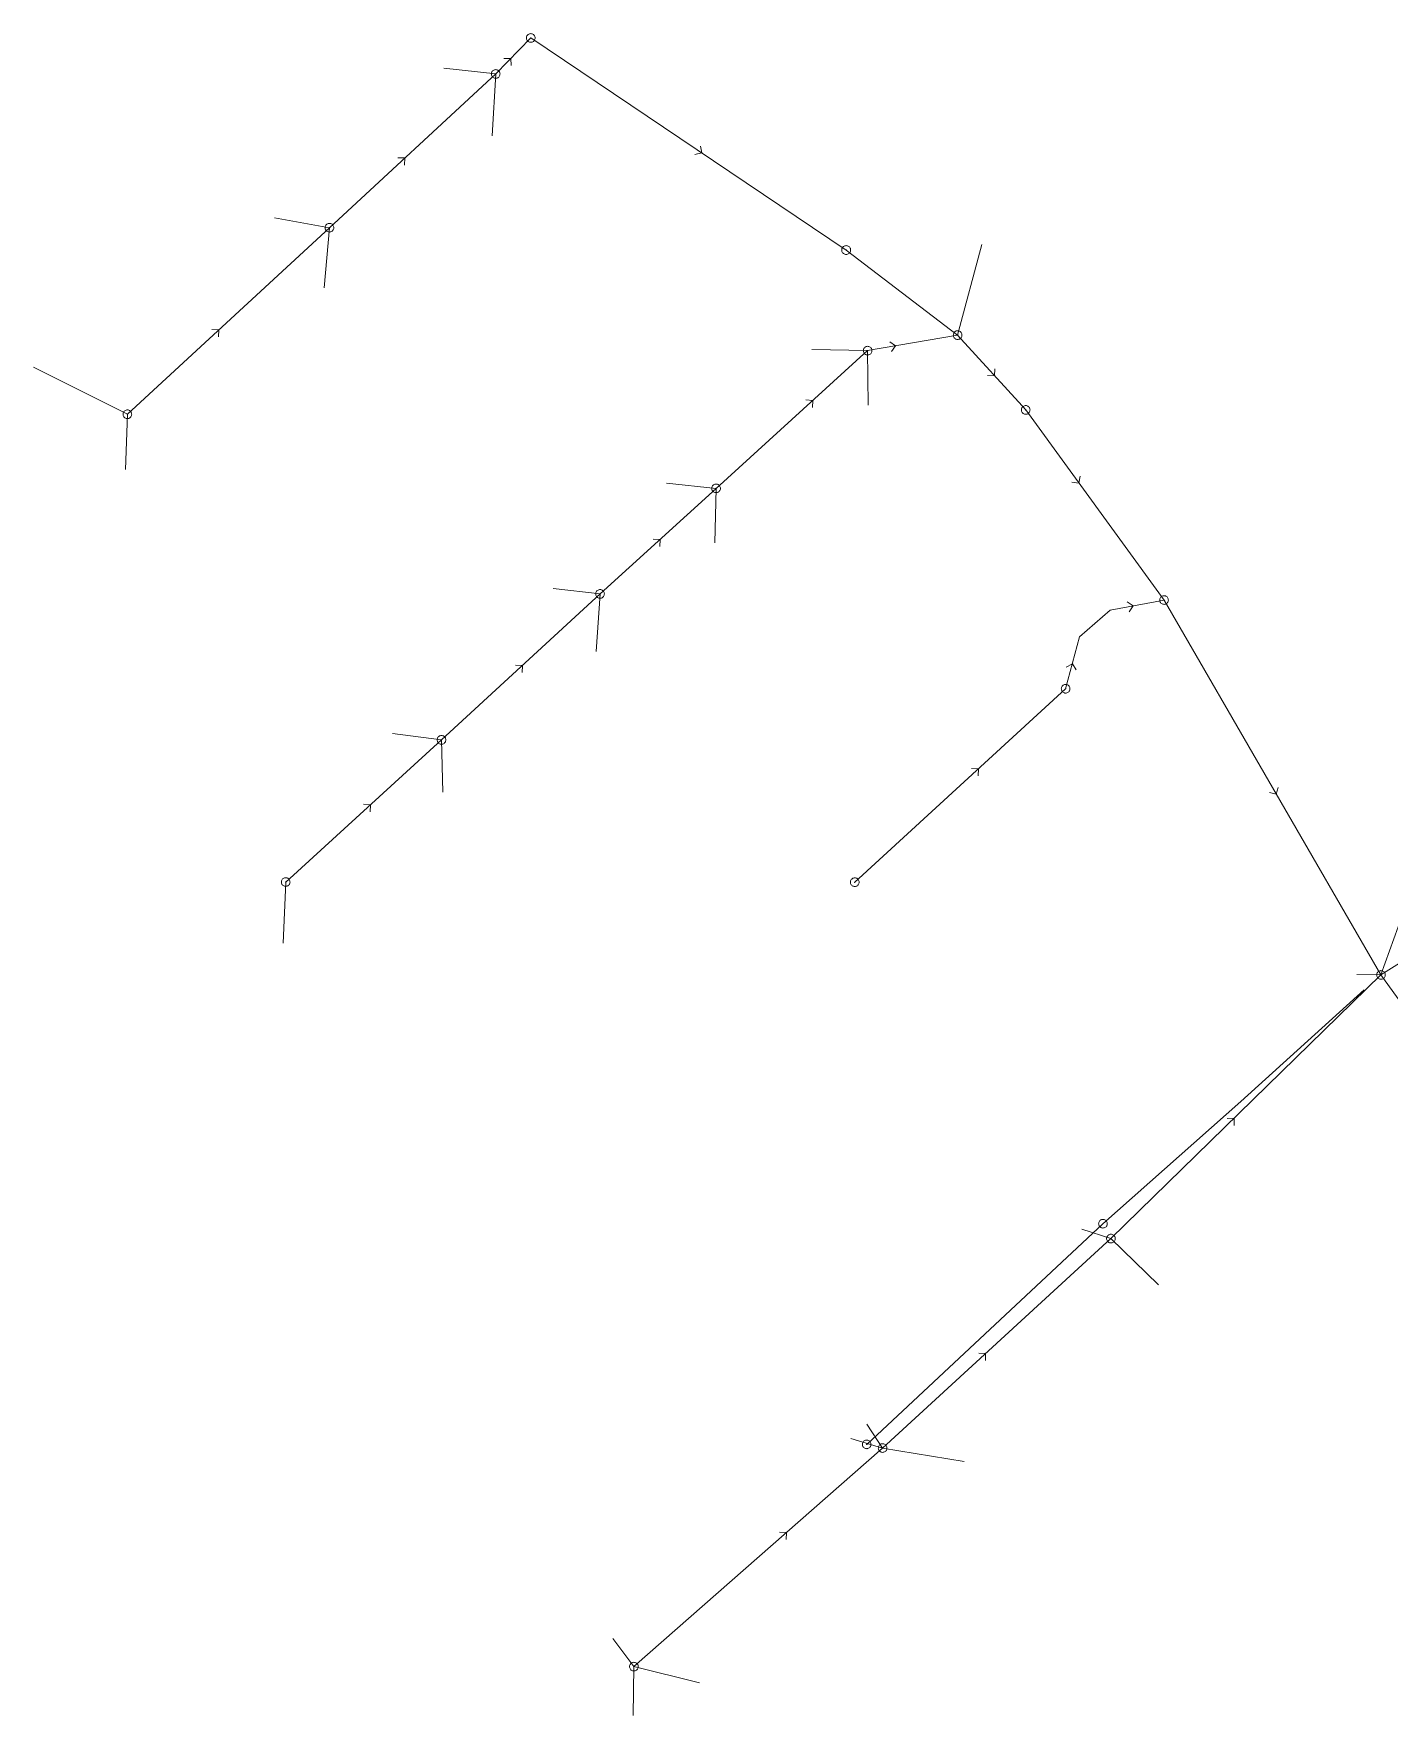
# Model space of a CAD drawing. Header units: metres. Extents: x 25504150 to 25508618, y 6694193 to 6702753.
# Drawn here: x 25504556.1 to 25504700.1, y 6697512.2 to 6697690.6 of the extents above; entities that cross this region are included whole.
import ezdxf

# ---------------------------------------------------------------- set-up
doc = ezdxf.new("R2010")
doc.units = ezdxf.units.M
for name, pattern in [('Sewer_node', [0]), ('Viemariputket', [0]), ('Viemarivarusteet', [0])]:
    doc.linetypes.add(name, pattern=pattern)
for name, color, linetype, lineweight in [('Sewer_node', 7, 'Sewer_node', 0), ('Viemariputket', 7, 'Viemariputket', 0), ('Viemarivarusteet', 7, 'Viemarivarusteet', 0)]:
    doc.layers.add(name, color=color, linetype=linetype, lineweight=lineweight)

msp = doc.modelspace()

# ---------------------------------------------------------------- linework, layer by layer
at = {"layer": 'Sewer_node', "color": 46, "linetype": 'Continuous', "true_color": 0x7f5f00, "flags": 128}
for points, elevation in [([(25504609.38, 6697690.13), (25504609.37, 6697690.2), (25504609.36, 6697690.27), (25504609.33, 6697690.34), (25504609.29, 6697690.4), (25504609.25, 6697690.46), (25504609.19, 6697690.5), (25504609.13, 6697690.54), (25504609.06, 6697690.57), (25504608.99, 6697690.58), (25504608.92, 6697690.59), (25504608.85, 6697690.58), (25504608.78, 6697690.57), (25504608.71, 6697690.54), (25504608.65, 6697690.5), (25504608.59, 6697690.46), (25504608.55, 6697690.4), (25504608.51, 6697690.34), (25504608.48, 6697690.27), (25504608.47, 6697690.2), (25504608.46, 6697690.13), (25504608.47, 6697690.06), (25504608.48, 6697689.99), (25504608.51, 6697689.92), (25504608.55, 6697689.86), (25504608.59, 6697689.8), (25504608.65, 6697689.76), (25504608.71, 6697689.72), (25504608.78, 6697689.69), (25504608.85, 6697689.68), (25504608.92, 6697689.67), (25504608.99, 6697689.68), (25504609.06, 6697689.69), (25504609.13, 6697689.72), (25504609.19, 6697689.76), (25504609.25, 6697689.8), (25504609.29, 6697689.86), (25504609.33, 6697689.92), (25504609.36, 6697689.99), (25504609.37, 6697690.06)], 42.06), ([(25504605.66, 6697686.31), (25504605.65, 6697686.38), (25504605.64, 6697686.45), (25504605.61, 6697686.52), (25504605.57, 6697686.58), (25504605.53, 6697686.64), (25504605.47, 6697686.68), (25504605.41, 6697686.72), (25504605.34, 6697686.75), (25504605.27, 6697686.76), (25504605.2, 6697686.77), (25504605.13, 6697686.76), (25504605.06, 6697686.75), (25504604.99, 6697686.72), (25504604.93, 6697686.68), (25504604.87, 6697686.64), (25504604.83, 6697686.58), (25504604.79, 6697686.52), (25504604.76, 6697686.45), (25504604.75, 6697686.38), (25504604.74, 6697686.31), (25504604.75, 6697686.24), (25504604.76, 6697686.17), (25504604.79, 6697686.1), (25504604.83, 6697686.04), (25504604.87, 6697685.98), (25504604.93, 6697685.94), (25504604.99, 6697685.9), (25504605.06, 6697685.87), (25504605.13, 6697685.86), (25504605.2, 6697685.85), (25504605.27, 6697685.86), (25504605.34, 6697685.87), (25504605.41, 6697685.9), (25504605.47, 6697685.94), (25504605.53, 6697685.98), (25504605.57, 6697686.04), (25504605.61, 6697686.1), (25504605.64, 6697686.17), (25504605.65, 6697686.24)], 42.03), ([(25504588.01, 6697670), (25504588, 6697670.07), (25504587.99, 6697670.14), (25504587.96, 6697670.21), (25504587.92, 6697670.27), (25504587.88, 6697670.33), (25504587.82, 6697670.37), (25504587.76, 6697670.41), (25504587.69, 6697670.44), (25504587.62, 6697670.45), (25504587.55, 6697670.46), (25504587.48, 6697670.45), (25504587.41, 6697670.44), (25504587.34, 6697670.41), (25504587.28, 6697670.37), (25504587.22, 6697670.33), (25504587.18, 6697670.27), (25504587.14, 6697670.21), (25504587.11, 6697670.14), (25504587.1, 6697670.07), (25504587.09, 6697670), (25504587.1, 6697669.93), (25504587.11, 6697669.86), (25504587.14, 6697669.79), (25504587.18, 6697669.73), (25504587.22, 6697669.67), (25504587.28, 6697669.63), (25504587.34, 6697669.59), (25504587.41, 6697669.56), (25504587.48, 6697669.55), (25504587.55, 6697669.54), (25504587.62, 6697669.55), (25504587.69, 6697669.56), (25504587.76, 6697669.59), (25504587.82, 6697669.63), (25504587.88, 6697669.67), (25504587.92, 6697669.73), (25504587.96, 6697669.79), (25504587.99, 6697669.86), (25504588, 6697669.93)], 42.04), ([(25504642.87, 6697667.63), (25504642.86, 6697667.7), (25504642.85, 6697667.78), (25504642.82, 6697667.84), (25504642.78, 6697667.91), (25504642.73, 6697667.96), (25504642.68, 6697668.01), (25504642.61, 6697668.05), (25504642.55, 6697668.08), (25504642.47, 6697668.09), (25504642.4, 6697668.1), (25504642.33, 6697668.09), (25504642.25, 6697668.08), (25504642.19, 6697668.05), (25504642.12, 6697668.01), (25504642.07, 6697667.96), (25504642.02, 6697667.91), (25504641.98, 6697667.84), (25504641.95, 6697667.78), (25504641.94, 6697667.7), (25504641.93, 6697667.63), (25504641.94, 6697667.56), (25504641.95, 6697667.48), (25504641.98, 6697667.42), (25504642.02, 6697667.35), (25504642.07, 6697667.3), (25504642.12, 6697667.25), (25504642.19, 6697667.21), (25504642.25, 6697667.18), (25504642.33, 6697667.17), (25504642.4, 6697667.16), (25504642.47, 6697667.17), (25504642.55, 6697667.18), (25504642.61, 6697667.21), (25504642.68, 6697667.25), (25504642.73, 6697667.3), (25504642.78, 6697667.35), (25504642.82, 6697667.42), (25504642.85, 6697667.48), (25504642.86, 6697667.56)], 41.93), ([(25504645.13, 6697656.96), (25504645.12, 6697657.03), (25504645.11, 6697657.1), (25504645.08, 6697657.17), (25504645.04, 6697657.23), (25504645, 6697657.29), (25504644.94, 6697657.33), (25504644.88, 6697657.37), (25504644.81, 6697657.4), (25504644.74, 6697657.41), (25504644.67, 6697657.42), (25504644.6, 6697657.41), (25504644.53, 6697657.4), (25504644.46, 6697657.37), (25504644.4, 6697657.33), (25504644.34, 6697657.29), (25504644.3, 6697657.23), (25504644.26, 6697657.17), (25504644.23, 6697657.1), (25504644.22, 6697657.03), (25504644.21, 6697656.96), (25504644.22, 6697656.89), (25504644.23, 6697656.82), (25504644.26, 6697656.75), (25504644.3, 6697656.69), (25504644.34, 6697656.63), (25504644.4, 6697656.59), (25504644.46, 6697656.55), (25504644.53, 6697656.52), (25504644.6, 6697656.51), (25504644.67, 6697656.5), (25504644.74, 6697656.51), (25504644.81, 6697656.52), (25504644.88, 6697656.55), (25504644.94, 6697656.59), (25504645, 6697656.63), (25504645.04, 6697656.69), (25504645.08, 6697656.75), (25504645.11, 6697656.82), (25504645.12, 6697656.89)], 41.81), ([(25504654.68, 6697658.6), (25504654.67, 6697658.67), (25504654.66, 6697658.74), (25504654.63, 6697658.81), (25504654.59, 6697658.87), (25504654.55, 6697658.93), (25504654.49, 6697658.97), (25504654.43, 6697659.01), (25504654.36, 6697659.04), (25504654.29, 6697659.05), (25504654.22, 6697659.06), (25504654.15, 6697659.05), (25504654.08, 6697659.04), (25504654.01, 6697659.01), (25504653.95, 6697658.97), (25504653.89, 6697658.93), (25504653.85, 6697658.87), (25504653.81, 6697658.81), (25504653.78, 6697658.74), (25504653.77, 6697658.67), (25504653.76, 6697658.6), (25504653.77, 6697658.53), (25504653.78, 6697658.46), (25504653.81, 6697658.39), (25504653.85, 6697658.33), (25504653.89, 6697658.27), (25504653.95, 6697658.23), (25504654.01, 6697658.19), (25504654.08, 6697658.16), (25504654.15, 6697658.15), (25504654.22, 6697658.14), (25504654.29, 6697658.15), (25504654.36, 6697658.16), (25504654.43, 6697658.19), (25504654.49, 6697658.23), (25504654.55, 6697658.27), (25504654.59, 6697658.33), (25504654.63, 6697658.39), (25504654.66, 6697658.46), (25504654.67, 6697658.53)], 41.84), ([(25504566.56, 6697650.21), (25504566.55, 6697650.28), (25504566.54, 6697650.35), (25504566.51, 6697650.42), (25504566.47, 6697650.48), (25504566.43, 6697650.54), (25504566.37, 6697650.58), (25504566.31, 6697650.62), (25504566.24, 6697650.65), (25504566.17, 6697650.66), (25504566.1, 6697650.67), (25504566.03, 6697650.66), (25504565.96, 6697650.65), (25504565.89, 6697650.62), (25504565.83, 6697650.58), (25504565.77, 6697650.54), (25504565.73, 6697650.48), (25504565.69, 6697650.42), (25504565.66, 6697650.35), (25504565.65, 6697650.28), (25504565.64, 6697650.21), (25504565.65, 6697650.14), (25504565.66, 6697650.07), (25504565.69, 6697650), (25504565.73, 6697649.94), (25504565.77, 6697649.88), (25504565.83, 6697649.84), (25504565.89, 6697649.8), (25504565.96, 6697649.77), (25504566.03, 6697649.76), (25504566.1, 6697649.75), (25504566.17, 6697649.76), (25504566.24, 6697649.77), (25504566.31, 6697649.8), (25504566.37, 6697649.84), (25504566.43, 6697649.88), (25504566.47, 6697649.94), (25504566.51, 6697650), (25504566.54, 6697650.07), (25504566.55, 6697650.14)], 42.19), ([(25504661.91, 6697650.67), (25504661.9, 6697650.74), (25504661.89, 6697650.81), (25504661.86, 6697650.88), (25504661.82, 6697650.94), (25504661.78, 6697651), (25504661.72, 6697651.04), (25504661.66, 6697651.08), (25504661.59, 6697651.11), (25504661.52, 6697651.12), (25504661.45, 6697651.13), (25504661.38, 6697651.12), (25504661.31, 6697651.11), (25504661.24, 6697651.08), (25504661.18, 6697651.04), (25504661.12, 6697651), (25504661.08, 6697650.94), (25504661.04, 6697650.88), (25504661.01, 6697650.81), (25504661, 6697650.74), (25504660.99, 6697650.67), (25504661, 6697650.6), (25504661.01, 6697650.53), (25504661.04, 6697650.46), (25504661.08, 6697650.4), (25504661.12, 6697650.34), (25504661.18, 6697650.3), (25504661.24, 6697650.26), (25504661.31, 6697650.23), (25504661.38, 6697650.22), (25504661.45, 6697650.21), (25504661.52, 6697650.22), (25504661.59, 6697650.23), (25504661.66, 6697650.26), (25504661.72, 6697650.3), (25504661.78, 6697650.34), (25504661.82, 6697650.4), (25504661.86, 6697650.46), (25504661.89, 6697650.53), (25504661.9, 6697650.6)], 41.71), ([(25504629.05, 6697642.34), (25504629.04, 6697642.41), (25504629.03, 6697642.48), (25504629, 6697642.55), (25504628.96, 6697642.61), (25504628.92, 6697642.67), (25504628.86, 6697642.71), (25504628.8, 6697642.75), (25504628.73, 6697642.78), (25504628.66, 6697642.79), (25504628.59, 6697642.8), (25504628.52, 6697642.79), (25504628.45, 6697642.78), (25504628.38, 6697642.75), (25504628.32, 6697642.71), (25504628.26, 6697642.67), (25504628.22, 6697642.61), (25504628.18, 6697642.55), (25504628.15, 6697642.48), (25504628.14, 6697642.41), (25504628.13, 6697642.34), (25504628.14, 6697642.27), (25504628.15, 6697642.2), (25504628.18, 6697642.13), (25504628.22, 6697642.07), (25504628.26, 6697642.01), (25504628.32, 6697641.97), (25504628.38, 6697641.93), (25504628.45, 6697641.9), (25504628.52, 6697641.89), (25504628.59, 6697641.88), (25504628.66, 6697641.89), (25504628.73, 6697641.9), (25504628.8, 6697641.93), (25504628.86, 6697641.97), (25504628.92, 6697642.01), (25504628.96, 6697642.07), (25504629, 6697642.13), (25504629.03, 6697642.2), (25504629.04, 6697642.27)], 42.84), ([(25504616.73, 6697631.15), (25504616.72, 6697631.22), (25504616.71, 6697631.29), (25504616.68, 6697631.36), (25504616.64, 6697631.42), (25504616.6, 6697631.48), (25504616.54, 6697631.52), (25504616.48, 6697631.56), (25504616.41, 6697631.59), (25504616.34, 6697631.6), (25504616.27, 6697631.61), (25504616.2, 6697631.6), (25504616.13, 6697631.59), (25504616.06, 6697631.56), (25504616, 6697631.52), (25504615.94, 6697631.48), (25504615.9, 6697631.42), (25504615.86, 6697631.36), (25504615.83, 6697631.29), (25504615.82, 6697631.22), (25504615.81, 6697631.15), (25504615.82, 6697631.08), (25504615.83, 6697631.01), (25504615.86, 6697630.94), (25504615.9, 6697630.88), (25504615.94, 6697630.82), (25504616, 6697630.78), (25504616.06, 6697630.74), (25504616.13, 6697630.71), (25504616.2, 6697630.7), (25504616.27, 6697630.69), (25504616.34, 6697630.7), (25504616.41, 6697630.71), (25504616.48, 6697630.74), (25504616.54, 6697630.78), (25504616.6, 6697630.82), (25504616.64, 6697630.88), (25504616.68, 6697630.94), (25504616.71, 6697631.01), (25504616.72, 6697631.08)], 42.97), ([(25504676.59, 6697630.49), (25504676.58, 6697630.56), (25504676.57, 6697630.63), (25504676.54, 6697630.7), (25504676.5, 6697630.76), (25504676.46, 6697630.82), (25504676.4, 6697630.86), (25504676.34, 6697630.9), (25504676.27, 6697630.93), (25504676.2, 6697630.94), (25504676.13, 6697630.95), (25504676.06, 6697630.94), (25504675.99, 6697630.93), (25504675.92, 6697630.9), (25504675.86, 6697630.86), (25504675.8, 6697630.82), (25504675.76, 6697630.76), (25504675.72, 6697630.7), (25504675.69, 6697630.63), (25504675.68, 6697630.56), (25504675.67, 6697630.49), (25504675.68, 6697630.42), (25504675.69, 6697630.35), (25504675.72, 6697630.28), (25504675.76, 6697630.22), (25504675.8, 6697630.16), (25504675.86, 6697630.12), (25504675.92, 6697630.08), (25504675.99, 6697630.05), (25504676.06, 6697630.04), (25504676.13, 6697630.03), (25504676.2, 6697630.04), (25504676.27, 6697630.05), (25504676.34, 6697630.08), (25504676.4, 6697630.12), (25504676.46, 6697630.16), (25504676.5, 6697630.22), (25504676.54, 6697630.28), (25504676.57, 6697630.35), (25504676.58, 6697630.42)], 41.68), ([(25504666.15, 6697621.08), (25504666.14, 6697621.15), (25504666.13, 6697621.22), (25504666.1, 6697621.29), (25504666.06, 6697621.35), (25504666.02, 6697621.41), (25504665.96, 6697621.45), (25504665.9, 6697621.49), (25504665.83, 6697621.52), (25504665.76, 6697621.53), (25504665.69, 6697621.54), (25504665.62, 6697621.53), (25504665.55, 6697621.52), (25504665.48, 6697621.49), (25504665.42, 6697621.45), (25504665.36, 6697621.41), (25504665.32, 6697621.35), (25504665.28, 6697621.29), (25504665.25, 6697621.22), (25504665.24, 6697621.15), (25504665.23, 6697621.08), (25504665.24, 6697621.01), (25504665.25, 6697620.94), (25504665.28, 6697620.87), (25504665.32, 6697620.81), (25504665.36, 6697620.75), (25504665.42, 6697620.71), (25504665.48, 6697620.67), (25504665.55, 6697620.64), (25504665.62, 6697620.63), (25504665.69, 6697620.62), (25504665.76, 6697620.63), (25504665.83, 6697620.64), (25504665.9, 6697620.67), (25504665.96, 6697620.71), (25504666.02, 6697620.75), (25504666.06, 6697620.81), (25504666.1, 6697620.87), (25504666.13, 6697620.94), (25504666.14, 6697621.01)], 41.38), ([(25504599.9, 6697615.66), (25504599.89, 6697615.73), (25504599.88, 6697615.8), (25504599.85, 6697615.87), (25504599.81, 6697615.93), (25504599.77, 6697615.99), (25504599.71, 6697616.03), (25504599.65, 6697616.07), (25504599.58, 6697616.1), (25504599.51, 6697616.11), (25504599.44, 6697616.12), (25504599.37, 6697616.11), (25504599.3, 6697616.1), (25504599.23, 6697616.07), (25504599.17, 6697616.03), (25504599.11, 6697615.99), (25504599.07, 6697615.93), (25504599.03, 6697615.87), (25504599, 6697615.8), (25504598.99, 6697615.73), (25504598.98, 6697615.66), (25504598.99, 6697615.59), (25504599, 6697615.52), (25504599.03, 6697615.45), (25504599.07, 6697615.39), (25504599.11, 6697615.33), (25504599.17, 6697615.29), (25504599.23, 6697615.25), (25504599.3, 6697615.22), (25504599.37, 6697615.21), (25504599.44, 6697615.2), (25504599.51, 6697615.21), (25504599.58, 6697615.22), (25504599.65, 6697615.25), (25504599.71, 6697615.29), (25504599.77, 6697615.33), (25504599.81, 6697615.39), (25504599.85, 6697615.45), (25504599.88, 6697615.52), (25504599.89, 6697615.59)], 42.09), ([(25504583.37, 6697600.57), (25504583.36, 6697600.64), (25504583.35, 6697600.71), (25504583.32, 6697600.78), (25504583.28, 6697600.84), (25504583.24, 6697600.9), (25504583.18, 6697600.94), (25504583.12, 6697600.98), (25504583.05, 6697601.01), (25504582.98, 6697601.02), (25504582.91, 6697601.03), (25504582.84, 6697601.02), (25504582.77, 6697601.01), (25504582.7, 6697600.98), (25504582.64, 6697600.94), (25504582.58, 6697600.9), (25504582.54, 6697600.84), (25504582.5, 6697600.78), (25504582.47, 6697600.71), (25504582.46, 6697600.64), (25504582.45, 6697600.57), (25504582.46, 6697600.5), (25504582.47, 6697600.43), (25504582.5, 6697600.36), (25504582.54, 6697600.3), (25504582.58, 6697600.24), (25504582.64, 6697600.2), (25504582.7, 6697600.16), (25504582.77, 6697600.13), (25504582.84, 6697600.12), (25504582.91, 6697600.11), (25504582.98, 6697600.12), (25504583.05, 6697600.13), (25504583.12, 6697600.16), (25504583.18, 6697600.2), (25504583.24, 6697600.24), (25504583.28, 6697600.3), (25504583.32, 6697600.36), (25504583.35, 6697600.43), (25504583.36, 6697600.5)], 42.36), ([(25504643.77, 6697600.56), (25504643.76, 6697600.63), (25504643.75, 6697600.7), (25504643.72, 6697600.77), (25504643.68, 6697600.83), (25504643.64, 6697600.89), (25504643.58, 6697600.93), (25504643.52, 6697600.97), (25504643.45, 6697601), (25504643.38, 6697601.01), (25504643.31, 6697601.02), (25504643.24, 6697601.01), (25504643.17, 6697601), (25504643.1, 6697600.97), (25504643.04, 6697600.93), (25504642.98, 6697600.89), (25504642.94, 6697600.83), (25504642.9, 6697600.77), (25504642.87, 6697600.7), (25504642.86, 6697600.63), (25504642.85, 6697600.56), (25504642.86, 6697600.49), (25504642.87, 6697600.42), (25504642.9, 6697600.35), (25504642.94, 6697600.29), (25504642.98, 6697600.23), (25504643.04, 6697600.19), (25504643.1, 6697600.15), (25504643.17, 6697600.12), (25504643.24, 6697600.11), (25504643.31, 6697600.1), (25504643.38, 6697600.11), (25504643.45, 6697600.12), (25504643.52, 6697600.15), (25504643.58, 6697600.19), (25504643.64, 6697600.23), (25504643.68, 6697600.29), (25504643.72, 6697600.35), (25504643.75, 6697600.42), (25504643.76, 6697600.49)], 41.83), ([(25504699.62, 6697590.72), (25504699.61, 6697590.79), (25504699.6, 6697590.86), (25504699.57, 6697590.93), (25504699.53, 6697590.99), (25504699.49, 6697591.05), (25504699.43, 6697591.09), (25504699.37, 6697591.13), (25504699.3, 6697591.16), (25504699.23, 6697591.17), (25504699.16, 6697591.18), (25504699.09, 6697591.17), (25504699.02, 6697591.16), (25504698.95, 6697591.13), (25504698.89, 6697591.09), (25504698.83, 6697591.05), (25504698.79, 6697590.99), (25504698.75, 6697590.93), (25504698.72, 6697590.86), (25504698.71, 6697590.79), (25504698.7, 6697590.72), (25504698.71, 6697590.65), (25504698.72, 6697590.58), (25504698.75, 6697590.51), (25504698.79, 6697590.45), (25504698.83, 6697590.39), (25504698.89, 6697590.35), (25504698.95, 6697590.31), (25504699.02, 6697590.28), (25504699.09, 6697590.27), (25504699.16, 6697590.26), (25504699.23, 6697590.27), (25504699.3, 6697590.28), (25504699.37, 6697590.31), (25504699.43, 6697590.35), (25504699.49, 6697590.39), (25504699.53, 6697590.45), (25504699.57, 6697590.51), (25504699.6, 6697590.58), (25504699.61, 6697590.65)], 41.81), ([(25504670.95, 6697562.75), (25504670.94, 6697562.82), (25504670.93, 6697562.89), (25504670.9, 6697562.96), (25504670.86, 6697563.02), (25504670.82, 6697563.08), (25504670.76, 6697563.12), (25504670.7, 6697563.16), (25504670.63, 6697563.19), (25504670.56, 6697563.2), (25504670.49, 6697563.21), (25504670.42, 6697563.2), (25504670.35, 6697563.19), (25504670.28, 6697563.16), (25504670.22, 6697563.12), (25504670.16, 6697563.08), (25504670.12, 6697563.02), (25504670.08, 6697562.96), (25504670.05, 6697562.89), (25504670.04, 6697562.82), (25504670.03, 6697562.75), (25504670.04, 6697562.68), (25504670.05, 6697562.61), (25504670.08, 6697562.54), (25504670.12, 6697562.48), (25504670.16, 6697562.42), (25504670.22, 6697562.38), (25504670.28, 6697562.34), (25504670.35, 6697562.31), (25504670.42, 6697562.3), (25504670.49, 6697562.29), (25504670.56, 6697562.3), (25504670.63, 6697562.31), (25504670.7, 6697562.34), (25504670.76, 6697562.38), (25504670.82, 6697562.42), (25504670.86, 6697562.48), (25504670.9, 6697562.54), (25504670.93, 6697562.61), (25504670.94, 6697562.68)], 42.51), ([(25504646.72, 6697540.52), (25504646.71, 6697540.59), (25504646.7, 6697540.66), (25504646.67, 6697540.73), (25504646.63, 6697540.79), (25504646.59, 6697540.85), (25504646.53, 6697540.89), (25504646.47, 6697540.93), (25504646.4, 6697540.96), (25504646.33, 6697540.97), (25504646.26, 6697540.98), (25504646.19, 6697540.97), (25504646.12, 6697540.96), (25504646.05, 6697540.93), (25504645.99, 6697540.89), (25504645.93, 6697540.85), (25504645.89, 6697540.79), (25504645.85, 6697540.73), (25504645.82, 6697540.66), (25504645.81, 6697540.59), (25504645.8, 6697540.52), (25504645.81, 6697540.45), (25504645.82, 6697540.38), (25504645.85, 6697540.31), (25504645.89, 6697540.25), (25504645.93, 6697540.19), (25504645.99, 6697540.15), (25504646.05, 6697540.11), (25504646.12, 6697540.08), (25504646.19, 6697540.07), (25504646.26, 6697540.06), (25504646.33, 6697540.07), (25504646.4, 6697540.08), (25504646.47, 6697540.11), (25504646.53, 6697540.15), (25504646.59, 6697540.19), (25504646.63, 6697540.25), (25504646.67, 6697540.31), (25504646.7, 6697540.38), (25504646.71, 6697540.45)], 43.46), ([(25504620.32, 6697517.33), (25504620.31, 6697517.4), (25504620.3, 6697517.47), (25504620.27, 6697517.54), (25504620.23, 6697517.6), (25504620.19, 6697517.66), (25504620.13, 6697517.7), (25504620.07, 6697517.74), (25504620, 6697517.77), (25504619.93, 6697517.78), (25504619.86, 6697517.79), (25504619.79, 6697517.78), (25504619.72, 6697517.77), (25504619.65, 6697517.74), (25504619.59, 6697517.7), (25504619.53, 6697517.66), (25504619.49, 6697517.6), (25504619.45, 6697517.54), (25504619.42, 6697517.47), (25504619.41, 6697517.4), (25504619.4, 6697517.33), (25504619.41, 6697517.26), (25504619.42, 6697517.19), (25504619.45, 6697517.12), (25504619.49, 6697517.06), (25504619.53, 6697517), (25504619.59, 6697516.96), (25504619.65, 6697516.92), (25504619.72, 6697516.89), (25504619.79, 6697516.88), (25504619.86, 6697516.87), (25504619.93, 6697516.88), (25504620, 6697516.89), (25504620.07, 6697516.92), (25504620.13, 6697516.96), (25504620.19, 6697517), (25504620.23, 6697517.06), (25504620.27, 6697517.12), (25504620.3, 6697517.19), (25504620.31, 6697517.26)], 44.32)]:
    msp.add_lwpolyline(points, close=True, dxfattribs=dict(at, elevation=elevation))
for points in [[(25504606.82, 6697687.22), (25504606.81, 6697687.96), (25504606.06, 6697687.96)], [(25504595.53, 6697676.65), (25504595.55, 6697677.4), (25504594.81, 6697677.42)], [(25504626.33, 6697677.78), (25504627.06, 6697677.94), (25504626.92, 6697678.66)], [(25504575.79, 6697658.42), (25504575.81, 6697659.17), (25504575.07, 6697659.2)], [(25504647.21, 6697656.85), (25504647.64, 6697657.47), (25504647.03, 6697657.9)], [(25504657.4, 6697654.32), (25504658.15, 6697654.29), (25504658.18, 6697655.03)], [(25504638.83, 6697650.93), (25504638.86, 6697651.68), (25504638.12, 6697651.72)], [(25504666.36, 6697643.01), (25504667.1, 6697642.9), (25504667.22, 6697643.63)], [(25504622.61, 6697636.18), (25504622.64, 6697636.93), (25504621.9, 6697636.97)], [(25504672.42, 6697629.26), (25504672.84, 6697629.88), (25504672.23, 6697630.3)], [(25504608.01, 6697622.81), (25504608.03, 6697623.56), (25504607.29, 6697623.6)], [(25504666.79, 6697623.09), (25504666.4, 6697623.74), (25504665.76, 6697623.37)], [(25504656.41, 6697611.84), (25504656.43, 6697612.59), (25504655.68, 6697612.61)], [(25504687.33, 6697610.06), (25504688.05, 6697609.89), (25504688.24, 6697610.6)], [(25504591.88, 6697608.03), (25504591.91, 6697608.78), (25504591.17, 6697608.82)], [(25504683.58, 6697574.76), (25504683.57, 6697575.51), (25504682.82, 6697575.5)], [(25504657.19, 6697549.81), (25504657.2, 6697550.56), (25504656.46, 6697550.58)], [(25504636.03, 6697530.82), (25504636.06, 6697531.57), (25504635.32, 6697531.6)]]:
    msp.add_lwpolyline(points, dxfattribs=at)
at = {"layer": 'Sewer_node', "color": 252, "linetype": 'Continuous', "lineweight": 9, "true_color": 0x848484, "flags": 128}
for points, elevation in [([(25504670.11, 6697564.32), (25504670.1, 6697564.39), (25504670.09, 6697564.46), (25504670.06, 6697564.53), (25504670.02, 6697564.59), (25504669.98, 6697564.65), (25504669.92, 6697564.69), (25504669.86, 6697564.73), (25504669.79, 6697564.76), (25504669.72, 6697564.77), (25504669.65, 6697564.78), (25504669.58, 6697564.77), (25504669.51, 6697564.76), (25504669.44, 6697564.73), (25504669.38, 6697564.69), (25504669.32, 6697564.65), (25504669.28, 6697564.59), (25504669.24, 6697564.53), (25504669.21, 6697564.46), (25504669.2, 6697564.39), (25504669.19, 6697564.32), (25504669.2, 6697564.25), (25504669.21, 6697564.18), (25504669.24, 6697564.11), (25504669.28, 6697564.05), (25504669.32, 6697563.99), (25504669.38, 6697563.95), (25504669.44, 6697563.91), (25504669.51, 6697563.88), (25504669.58, 6697563.87), (25504669.65, 6697563.86), (25504669.72, 6697563.87), (25504669.79, 6697563.88), (25504669.86, 6697563.91), (25504669.92, 6697563.95), (25504669.98, 6697563.99), (25504670.02, 6697564.05), (25504670.06, 6697564.11), (25504670.09, 6697564.18), (25504670.1, 6697564.25)], 41.66), ([(25504645.03, 6697540.91), (25504645.02, 6697540.98), (25504645.01, 6697541.05), (25504644.98, 6697541.12), (25504644.94, 6697541.18), (25504644.9, 6697541.24), (25504644.84, 6697541.28), (25504644.78, 6697541.32), (25504644.71, 6697541.35), (25504644.64, 6697541.36), (25504644.57, 6697541.37), (25504644.5, 6697541.36), (25504644.43, 6697541.35), (25504644.36, 6697541.32), (25504644.3, 6697541.28), (25504644.24, 6697541.24), (25504644.2, 6697541.18), (25504644.16, 6697541.12), (25504644.13, 6697541.05), (25504644.12, 6697540.98), (25504644.11, 6697540.91), (25504644.12, 6697540.84), (25504644.13, 6697540.77), (25504644.16, 6697540.7), (25504644.2, 6697540.64), (25504644.24, 6697540.58), (25504644.3, 6697540.54), (25504644.36, 6697540.5), (25504644.43, 6697540.47), (25504644.5, 6697540.46), (25504644.57, 6697540.45), (25504644.64, 6697540.46), (25504644.71, 6697540.47), (25504644.78, 6697540.5), (25504644.84, 6697540.54), (25504644.9, 6697540.58), (25504644.94, 6697540.64), (25504644.98, 6697540.7), (25504645.01, 6697540.77), (25504645.02, 6697540.84)], 42.55)]:
    msp.add_lwpolyline(points, close=True, dxfattribs=dict(at, elevation=elevation))
at = {"layer": 'Viemariputket', "color": 1, "linetype": 'Continuous', "lineweight": 15}
for p, q in [((25504605.2, 6697686.31, 40.43), (25504608.92, 6697690.13, 40.43)), ((25504608.92, 6697690.13, 40.43), (25504642.4, 6697667.63, 40.25)), ((25504587.55, 6697670, 40.53), (25504605.2, 6697686.31, 40.44)), ((25504599.69, 6697686.92, 41.29), (25504605.2, 6697686.31, 40.44)), ((25504604.83, 6697679.76, 41.29), (25504605.2, 6697686.31, 40.44)), ((25504566.1, 6697650.21, 40.65), (25504587.55, 6697670, 40.53)), ((25504581.7, 6697671.03, 41.24), (25504587.55, 6697670, 40.53)), ((25504587, 6697663.61, 41.24), (25504587.55, 6697670, 40.53)), ((25504656.8, 6697668.22, 100), (25504654.22, 6697658.6, 40.19)), ((25504642.4, 6697667.63, 40.24), (25504654.22, 6697658.6, 40.19)), ((25504644.67, 6697656.96, 40.22), (25504654.22, 6697658.6, 40.18)), ((25504654.22, 6697658.6, 40.19), (25504661.45, 6697650.67, 40.14)), ((25504628.59, 6697642.34, 40.34), (25504644.67, 6697656.96, 40.23)), ((25504638.75, 6697657.09, 40.25), (25504644.67, 6697656.96, 40.23)), ((25504644.73, 6697651.17, 40.25), (25504644.67, 6697656.96, 40.23)), ((25504556.15, 6697655.22, 41.43), (25504566.1, 6697650.21, 40.65)), ((25504565.91, 6697644.33, 41.43), (25504566.1, 6697650.21, 40.65)), ((25504661.45, 6697650.67, 40.13), (25504676.13, 6697630.49, 40.12)), ((25504616.27, 6697631.15, 40.36), (25504628.59, 6697642.34, 40.35)), ((25504623.33, 6697642.91, 41.33), (25504628.59, 6697642.34, 40.35)), ((25504628.47, 6697636.58, 41.37), (25504628.59, 6697642.34, 40.34)), ((25504599.44, 6697615.66, 40.46), (25504616.27, 6697631.15, 40.36)), ((25504611.31, 6697631.73, 41.32), (25504616.27, 6697631.15, 40.36)), ((25504615.85, 6697625.02, 41.32), (25504616.27, 6697631.15, 40.36)), ((25504676.13, 6697630.49, 40.3), (25504699.16, 6697590.72, 39.8)), ((25504665.69, 6697621.08), (25504643.31, 6697600.56)), ((25504594.25, 6697616.32, 41.36), (25504599.44, 6697615.66, 40.46)), ((25504582.91, 6697600.57, 40.53), (25504599.44, 6697615.66, 40.46)), ((25504599.59, 6697610.12, 41.36), (25504599.44, 6697615.66, 40.46)), ((25504699.16, 6697590.72, 39.92), (25504703.74, 6697603.47, 39.97)), ((25504582.62, 6697594.09, 41.1), (25504582.91, 6697600.57, 40.53)), ((25504699.16, 6697590.72, 39.76), (25504701.96, 6697592.51, 39.74)), ((25504670.49, 6697562.75, 40.16), (25504699.16, 6697590.72, 39.79)), ((25504699.16, 6697590.72, 39.95), (25504696.61, 6697590.78, 39.97)), ((25504706.93, 6697579.9, 39.87), (25504699.16, 6697590.72, 39.78)), ((25504670.49, 6697562.75), (25504667.39, 6697563.76)), ((25504646.26, 6697540.52, 40.87), (25504670.49, 6697562.75)), ((25504670.49, 6697562.75), (25504675.55, 6697557.83)), ((25504646.26, 6697540.52, 40.94), (25504642.88, 6697541.55, 40.98)), ((25504646.26, 6697540.52, 40.95), (25504644.58, 6697543.07, 40.98)), ((25504619.86, 6697517.33), (25504646.26, 6697540.52, 40.87)), ((25504646.26, 6697540.52, 40.88), (25504654.92, 6697539.09, 40.97)), ((25504619.86, 6697517.33), (25504617.64, 6697520.31)), ((25504619.86, 6697517.33), (25504619.8, 6697512.16)), ((25504619.86, 6697517.33), (25504626.83, 6697515.6))]:
    msp.add_line(p, q, dxfattribs=at)
at = {"layer": 'Viemariputket', "color": 251, "linetype": 'Continuous', "lineweight": 15, "true_color": 0x595959}
msp.add_line((25504697.39, 6697589.13), (25504684.27, 6697577.29), dxfattribs=at)
at = {"layer": 'Viemariputket', "color": 251, "linetype": 'Continuous', "lineweight": 5, "true_color": 0x595959}
for p, q in [((25504684.27, 6697577.29, 40.16), (25504669.65, 6697564.32, 40.29)), ((25504669.65, 6697564.32, 40.31), (25504644.57, 6697540.91, 41.11))]:
    msp.add_line(p, q, dxfattribs=at)
at = {"layer": 'Viemariputket', "color": 1, "linetype": 'Continuous', "lineweight": 15, "flags": 128}
msp.add_lwpolyline([(25504676.13, 6697630.49), (25504670.42, 6697629.43), (25504667.17, 6697626.59), (25504665.69, 6697621.08)], dxfattribs=at)
at = {"layer": 'Viemarivarusteet', "color": 1}
for p in [(25504608.92, 6697690.13, 42.06), (25504605.2, 6697686.31, 42.03), (25504587.55, 6697670, 42.04), (25504642.4, 6697667.63, 41.93), (25504654.22, 6697658.6, 41.84), (25504644.67, 6697656.96, 41.81), (25504566.1, 6697650.21, 42.19), (25504661.45, 6697650.67, 41.71), (25504628.59, 6697642.34, 42.84), (25504616.27, 6697631.15, 42.97), (25504676.13, 6697630.49, 41.68), (25504665.69, 6697621.08, 41.38), (25504599.44, 6697615.66, 42.09), (25504582.91, 6697600.57, 42.36), (25504643.31, 6697600.56, 41.83), (25504699.16, 6697590.72, 41.81), (25504670.49, 6697562.75, 42.51), (25504646.26, 6697540.52, 43.46), (25504619.86, 6697517.33, 44.32)]:
    msp.add_point(p, dxfattribs=at)
at = {"layer": 'Viemarivarusteet', "color": 30, "true_color": 0xff7f00}
for p in [(25504669.65, 6697564.32, 41.66), (25504644.57, 6697540.91, 42.55)]:
    msp.add_point(p, dxfattribs=at)

doc.saveas('drawing.dxf')
